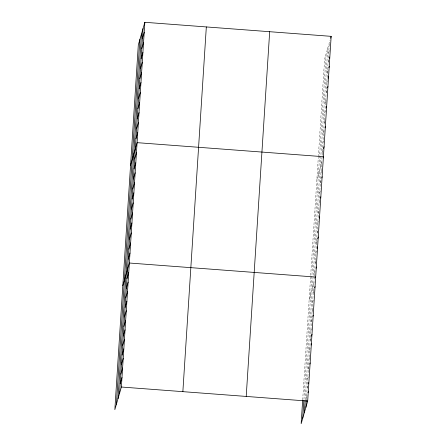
<?xml version="1.0" encoding="UTF-8"?>
<svg xmlns="http://www.w3.org/2000/svg" width="446" height="446" viewBox="0 0 446 446"><rect width="100%" height="100%" fill="white"/><g stroke="black" fill="none" stroke-linecap="round" stroke-linejoin="round"><path stroke-width="0.33" stroke-dasharray="2.23 1.67" d="M302.695 399.85L318.305 157.271M318.344 156.602L324.627 58.978L330.079 40.09M303.949 399.215L326.188 53.57M305.159 399.778L327.793 48.001M306.369 399.817L314.296 276.62M314.341 275.951L329.354 42.593M328.713 52.622L329.432 50.125M328.066 62.652L328.97 59.53M327.42 72.681L328.323 69.559M326.773 82.711L327.314 80.838M326.132 92.74L326.673 90.867M325.485 102.77L326.204 100.272M324.839 112.799L325.558 110.301M324.192 122.828L325.095 119.706M323.551 132.858L324.448 129.736M322.904 142.893L323.623 140.39M322.257 152.922L322.798 151.043M316.883 179.337L322.151 161.073M320.969 172.981L321.689 170.483M320.323 183.011L321.042 180.513M319.676 193.04L320.579 189.918M319.029 203.069L319.392 201.821M318.383 213.099L318.929 211.226M317.742 223.128L318.282 221.255M317.095 233.158L317.814 230.66M316.448 243.187L317.173 240.689M315.801 253.216L316.705 250.095M315.16 263.246L316.058 260.124M314.514 273.281L315.054 271.402M309.139 299.695L314.408 281.432M313.254 292.849L313.794 290.97M312.64 302.388L313.36 299.885M312.027 311.927L312.746 309.424M311.414 321.466L312.133 318.962M310.801 331.004L311.698 327.877M310.187 340.543L311.085 337.416M309.569 350.082L310.472 346.955M308.955 359.621L310.037 355.869M308.342 369.16L308.883 367.287M307.729 378.699L308.27 376.825M307.116 388.237L307.656 386.364M306.502 397.776L307.222 395.279"/><path stroke-width="0.67" d="M116.4 404.249L139.871 39.527M118.012 398.679L141.477 33.957M119.567 393.272L143.038 28.55M144.844 22.3L138.31 44.934L114.839 409.657L121.373 387.022L144.844 22.3L331.161 36.343L307.69 401.065L301.156 423.7L302.65 400.536M182.86 391.655L206.325 26.933M246.209 396.433L269.674 31.711M302.717 418.292L303.86 400.575M304.328 412.723L305.114 400.458M305.889 407.315L306.33 400.502M142.391 38.579L144.197 32.329M141.75 48.608L143.551 42.359M141.103 58.638L142.904 52.388M140.457 68.667L142.257 62.418M139.81 78.697L141.616 72.447M139.163 88.726L140.969 82.477M138.522 98.756L140.323 92.512M137.875 108.785L139.676 102.541M137.229 118.814L139.035 112.57M136.582 128.844L138.388 122.6M135.941 138.873L137.742 132.629M130.566 165.293L137.095 142.659L323.417 156.702L323.055 157.951M134.647 158.938L136.454 152.688M134.001 168.967L135.807 162.718M133.36 178.997L135.16 172.747M132.713 189.026L134.514 182.776M132.066 199.055L133.872 192.806M131.419 209.085L133.226 202.835M130.778 219.114L132.579 212.87M130.132 229.144L131.932 222.9M129.485 239.173L131.286 232.929M128.838 249.202L130.645 242.959M128.192 259.232L129.998 252.988M122.817 285.652L129.351 263.017L315.673 277.061M126.937 278.8L128.738 272.556M126.324 288.345L128.125 282.095M125.705 297.883L127.511 291.634M125.092 307.422L126.898 301.173M124.479 316.961L126.285 310.711M123.865 326.5L125.672 320.25M123.252 336.039L125.053 329.789M122.639 345.578L124.44 339.328M122.026 355.116L123.826 348.867M121.412 364.655L123.213 358.406M120.799 374.194L122.6 367.944M120.186 383.733L121.987 377.483M330.62 38.217L331.161 36.343M329.326 58.275L329.689 57.027M328.864 67.681L329.226 66.432M328.039 78.34L328.579 76.461M327.57 87.745L327.933 86.496M326.282 107.804L326.645 106.555M324.989 127.863L325.351 126.614M323.517 148.546L324.058 146.673M321.767 178.01L322.123 176.761M320.473 198.074L320.836 196.82M319.18 218.133L319.542 216.884M317.714 238.816L318.254 236.943M317.245 248.221L317.608 246.972M315.958 268.28L316.314 267.031M314.698 287.848L315.054 286.6M312.852 316.465L313.215 315.216M311.447 336.167L311.988 334.294M311.013 345.081L311.375 343.833M309.786 364.159L310.148 362.91M308.376 383.861L308.738 382.612M307.946 392.775L308.303 391.527M121.373 387.022L307.69 401.065"/></g></svg>
